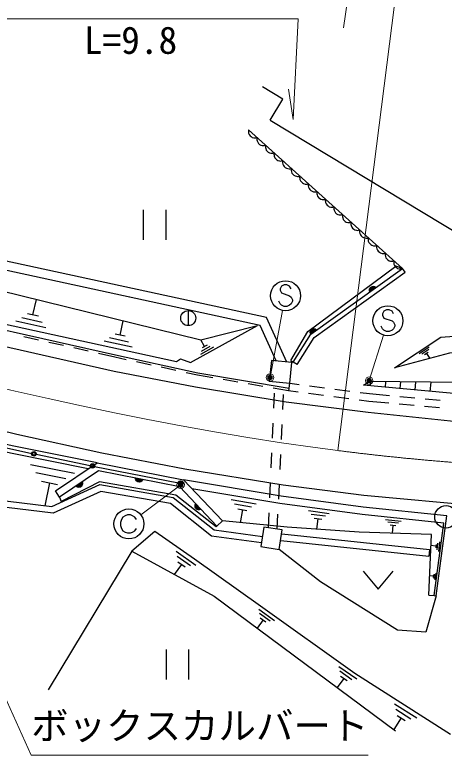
# Model space of a CAD drawing. Units: millimetres, scale not verified. Extents: x 40000 to 680000, y 20000 to 380000.
# Drawn here: x 105474 to 134128, y 256299 to 305714 of the extents above; entities that cross this region are included whole.
import ezdxf
from ezdxf.enums import TextEntityAlignment as Align

# ---------------------------------------------------------------- set-up
doc = ezdxf.new("R2010")
doc.units = ezdxf.units.MM
doc.header["$LTSCALE"] = 1000
doc.header["$PDMODE"] = 32
doc.header["$PDSIZE"] = 500
doc.linetypes.add('CHAIN', pattern=[18.5, 12, -1.5, 3.5, -1.5])
doc.linetypes.add('USER1', pattern=[2, 1, -1])
for name, color, linetype, lineweight in [('M-BGD', 7, 'Continuous', 25), ('M-BMK', 2, 'CHAIN', 13), ('M-BMK-SRVR', 3, 'Continuous', 25), ('M-STR-HTXT', 7, 'Continuous', 13), ('M-STR-STRC', 7, 'Continuous', 25)]:
    doc.layers.add(name, color=color, linetype=linetype, lineweight=lineweight)
doc.styles.add('ＭＳ ゴシック', font='')
doc.styles.get('ＭＳ ゴシック').set_extended_font_data('MS Gothic')

msp = doc.modelspace()

# ---------------------------------------------------------------- linework, layer by layer
at = {"layer": 'M-BGD'}
for p, q in [((123364, 300091), (122003, 300914)), ((122517, 298691), (123363, 300090)), ((122517, 298691), (138458, 289053)), ((114044, 292689), (114044, 290689)), ((115544, 292689), (115544, 290689)), ((131347, 288785), (130890, 288943)), ((129487, 287563), (129146, 287319)), ((129153, 287361), (129445, 287570)), ((129155, 287289), (129513, 287545)), ((129404, 287577), (129160, 287403)), ((129539, 287526), (129165, 287258)), ((129183, 287456), (129345, 287573)), ((106687, 285680), (106915, 286721)), ((107047, 285600), (106326, 285759)), ((117046, 285969), (117046, 284969)), ((107547, 284819), (105545, 285259)), ((105935, 285509), (107297, 285210)), ((112500, 284328), (112711, 285293)), ((117199, 282517), (121663, 284981)), ((125539, 284734), (125198, 284490)), ((125205, 284531), (125497, 284741)), ((125207, 284459), (125565, 284716)), ((125456, 284748), (125212, 284573)), ((125590, 284697), (125217, 284429)), ((125235, 284627), (125397, 284743)), ((107062, 284005), (106086, 284224)), ((111803, 284170), (113065, 283892)), ((112834, 284255), (112166, 284401)), ((108720, 283632), (107744, 283852)), ((113297, 283530), (111441, 283938)), ((118142, 283572), (117891, 284028)), ((118300, 283659), (117985, 283485)), ((110379, 283260), (109403, 283479)), ((118735, 283534), (117859, 283051)), ((117922, 283268), (118517, 283597)), ((132463, 283110), (133130, 283553)), ((133094, 283375), (132641, 283074)), ((132818, 283038), (133058, 283198)), ((112155, 282861), (111062, 283106)), ((112904, 282697), (112155, 282861)), ((123901, 282652), (124053, 282537)), ((132938, 283118), (133168, 282771)), ((114565, 282335), (113588, 282548)), ((116226, 281973), (115249, 282186)), ((124307, 282377), (124053, 282537)), ((117659, 281660), (116910, 281824)), ((118684, 281484), (117659, 281660)), ((120359, 281197), (119374, 281366)), ((128740, 281001), (129113, 281234)), ((129209, 280957), (129235, 281232)), ((130204, 280863), (130238, 281221)), ((131200, 280769), (131241, 281210)), ((132196, 280676), (132245, 281199)), ((133191, 280582), (133248, 281188)), ((122035, 280909), (121049, 281078)), ((123749, 280615), (122725, 280791)), ((123815, 281121), (123749, 280615)), ((123826, 281129), (124455, 281046)), ((125149, 280955), (126141, 280825)), ((126835, 280734), (127826, 280603)), ((124387, 280531), (123749, 280615)), ((126073, 280309), (125081, 280440)), ((127758, 280088), (126767, 280218)), ((128520, 280512), (129149, 280430)), ((129149, 280430), (130473, 280308)), ((131170, 280245), (132166, 280153)), ((129091, 279913), (128453, 279997)), ((130425, 279791), (129091, 279913)), ((132118, 279636), (131122, 279727)), ((132863, 280090), (133859, 279998)), ((133811, 279481), (132815, 279572)), ((106510, 275710), (109450, 275117)), ((111069, 275270), (108464, 273518)), ((116478, 274208), (111069, 275270)), ((108885, 274741), (106885, 275144)), ((113542, 274754), (113994, 274665)), ((107261, 274579), (108319, 274365)), ((107790, 274472), (107482, 272943)), ((109593, 274241), (109974, 274498)), ((109983, 274467), (109618, 274222)), ((109643, 274202), (109991, 274437)), ((109983, 274395), (109684, 274194)), ((109726, 274186), (109975, 274353)), ((109950, 274301), (109784, 274189)), ((113978, 274638), (113546, 274723)), ((113550, 274691), (113962, 274610)), ((113927, 274587), (113574, 274656)), ((113598, 274621), (113892, 274563)), ((113837, 274543), (113641, 274582)), ((108464, 273518), (108185, 273933)), ((116478, 274208), (118962, 271588)), ((108464, 273518), (108573, 273231)), ((119910, 273363), (121587, 273084)), ((117508, 272904), (117714, 272686)), ((117757, 272685), (117509, 272946)), ((117510, 272989), (117799, 272684)), ((117658, 272702), (117521, 272847)), ((117828, 272697), (117525, 273017)), ((117540, 273045), (117856, 272711)), ((121274, 272861), (120134, 273050)), ((120358, 272737), (120961, 272637)), ((120659, 272687), (120514, 271815)), ((125068, 272624), (126456, 272435)), ((126204, 272244), (125260, 272372)), ((118962, 271588), (119325, 271932)), ((123651, 271510), (119325, 271932)), ((125452, 272119), (125952, 272052)), ((125702, 272086), (125604, 271364)), ((130222, 272033), (131267, 271925)), ((131082, 271775), (130372, 271849)), ((118962, 271588), (118908, 271529)), ((130522, 271664), (130898, 271626)), ((130710, 271645), (130654, 271102)), ((123284, 271072), (133140, 270029)), ((123218, 270637), (133093, 269592)), ((133592, 270365), (133561, 270133)), ((133650, 270016), (133709, 270454)), ((133826, 270543), (133739, 269899)), ((113289, 269921), (107711, 260661)), ((116243, 269917), (117548, 268990)), ((133140, 270029), (133093, 269592)), ((133576, 270249), (133241, 270294)), ((117191, 268930), (116304, 269560)), ((116599, 269036), (116117, 268358)), ((116364, 269203), (116834, 268869)), ((128717, 268584), (129717, 267384)), ((129717, 267384), (130717, 268584)), ((133411, 268328), (133389, 268167)), ((133451, 268086), (133491, 268390)), ((133572, 268452), (133513, 268006)), ((133400, 268248), (133168, 268279)), ((133114, 266988), (133448, 266955)), ((133448, 266955), (133597, 266935)), ((121754, 266045), (122814, 265292)), ((122524, 265243), (121803, 265755)), ((121852, 265465), (122234, 265194)), ((122043, 265330), (121652, 264778)), ((115569, 263352), (115569, 261352)), ((117069, 263352), (117069, 261352)), ((127108, 262224), (128290, 261385)), ((127967, 261330), (127163, 261901)), ((127431, 261426), (126994, 260811)), ((127218, 261577), (127643, 261275)), ((130823, 259727), (132299, 258786)), ((131912, 258701), (130909, 259341)), ((130994, 258954), (131525, 258615)), ((131260, 258785), (130771, 258017))]:
    msp.add_line(p, q, dxfattribs=at)
at = {"layer": 'M-BGD', "linetype": 'USER1'}
for p, q in [((122394, 271474), (122848, 281220)), ((122990, 271382), (123446, 281159))]:
    msp.add_line(p, q, dxfattribs=at)
at = {"layer": 'M-BGD'}
for points in [[(123617, 282539), (122271, 285503), (104688, 289307), (93253, 300087)], [(92941, 299743), (100969, 292142), (103515, 287155), (104404, 287343), (117893, 284016), (121663, 284981)], [(121076, 298042), (121059, 297954), (121062, 297889), (121077, 297814), (121114, 297718), (121172, 297644), (121241, 297583), (121320, 297532), (121419, 297505), (121496, 297498), (121561, 297501), (121646, 297528)], [(131521, 288541), (131347, 288785), (121076, 298042)], [(121646, 297528), (121629, 297440), (121633, 297375), (121647, 297299), (121685, 297203), (121743, 297130), (121812, 297068), (121890, 297018), (121990, 296991), (122066, 296984), (122131, 296987), (122217, 297013)], [(122217, 297013), (122200, 296925), (122203, 296860), (122218, 296785), (122256, 296689), (122314, 296616), (122382, 296554), (122461, 296504), (122560, 296476), (122637, 296469), (122702, 296473), (122788, 296499)], [(122788, 296499), (122770, 296411), (122774, 296346), (122789, 296271), (122826, 296175), (122884, 296102), (122953, 296040), (123032, 295990), (123131, 295962), (123207, 295955), (123272, 295959), (123358, 295985)], [(123358, 295985), (123341, 295897), (123344, 295832), (123359, 295756), (123397, 295660), (123455, 295587), (123523, 295526), (123602, 295475), (123701, 295448), (123778, 295441), (123843, 295444), (123929, 295471)], [(123929, 295471), (123912, 295383), (123915, 295318), (123930, 295242), (123967, 295146), (124026, 295073), (124094, 295011), (124173, 294961), (124272, 294934), (124349, 294927), (124414, 294930), (124499, 294956)], [(124499, 294956), (124482, 294868), (124485, 294803), (124500, 294728), (124538, 294632), (124596, 294559), (124665, 294497), (124743, 294447), (124843, 294419), (124919, 294412), (124984, 294416), (125070, 294442)], [(125070, 294442), (125053, 294354), (125056, 294289), (125071, 294214), (125109, 294118), (125167, 294045), (125235, 293983), (125314, 293933), (125413, 293905), (125490, 293898), (125555, 293902), (125641, 293928)], [(125641, 293928), (125623, 293840), (125627, 293775), (125641, 293699), (125679, 293603), (125737, 293530), (125806, 293469), (125885, 293418), (125984, 293391), (126060, 293384), (126125, 293387), (126211, 293413)], [(126211, 293413), (126194, 293326), (126197, 293260), (126212, 293185), (126250, 293089), (126308, 293016), (126376, 292954), (126455, 292904), (126554, 292877), (126631, 292870), (126696, 292873), (126782, 292899)], [(126782, 292899), (126765, 292811), (126768, 292746), (126783, 292671), (126820, 292575), (126879, 292502), (126947, 292440), (127026, 292390), (127125, 292362), (127202, 292355), (127267, 292359), (127352, 292385)], [(127352, 292385), (127335, 292297), (127339, 292232), (127353, 292157), (127391, 292061), (127449, 291988), (127518, 291926), (127596, 291876), (127696, 291848), (127772, 291841), (127837, 291845), (127923, 291871)], [(122926, 282610), (121849, 284980), (104398, 288756), (101122, 291844)], [(127923, 291871), (127906, 291783), (127909, 291718), (127924, 291642), (127962, 291546), (128020, 291473), (128088, 291412), (128167, 291361), (128266, 291334), (128343, 291327), (128408, 291330), (128494, 291356)], [(161687, 278716), (153091, 278176), (143133, 278091), (135811, 278466), (129050, 279161), (123590, 279855), (117537, 280870), (112094, 281914), (104135, 283702), (103471, 283910), (103060, 284280), (99322, 291335)], [(128494, 291356), (128476, 291269), (128480, 291203), (128495, 291128), (128532, 291032), (128590, 290959), (128659, 290897), (128738, 290847), (128837, 290820), (128913, 290813), (128978, 290816), (129064, 290842)], [(137315, 281143), (142710, 281628), (158256, 284832), (159092, 289307), (150391, 291226), (150006, 289728), (154468, 288710), (154498, 287726), (144823, 285023), (141757, 283405), (134491, 283131), (130803, 282152), (133899, 284206), (144823, 285023)], [(129064, 290842), (129047, 290754), (129050, 290689), (129065, 290614), (129103, 290518), (129161, 290445), (129229, 290383), (129308, 290333), (129407, 290305), (129484, 290298), (129549, 290302), (129635, 290328)], [(129635, 290328), (129618, 290240), (129621, 290175), (129636, 290100), (129673, 290004), (129732, 289930), (129800, 289869), (129879, 289818), (129978, 289791), (130055, 289784), (130120, 289787), (130205, 289814)], [(130205, 289814), (130188, 289726), (130192, 289661), (130206, 289585), (130244, 289489), (130302, 289416), (130371, 289354), (130449, 289304), (130549, 289277), (130625, 289270), (130690, 289273), (130776, 289299)], [(130776, 289299), (130759, 289211), (130762, 289146), (130777, 289071), (130815, 288975), (130873, 288902), (130941, 288840), (131020, 288790), (131119, 288762), (131196, 288756), (131261, 288759), (131347, 288785)], [(123901, 282652), (125024, 284567), (130890, 288943)], [(124053, 282537), (125218, 284393), (131347, 288785)], [(124307, 282377), (125441, 284184), (131521, 288541), (131347, 288785)], [(104119, 285233), (116263, 282566), (116541, 282753), (117199, 282517)], [(123774, 280763), (117688, 281807), (112187, 283007), (104258, 284788)], [(159688, 281300), (153127, 280925), (143395, 280832), (137315, 281143), (129113, 281234)], [(160490, 280433), (153102, 279944), (143250, 279888), (137174, 280208), (128740, 281001)], [(154245, 272707), (148519, 272568), (142677, 272648), (136529, 272910), (128769, 273623), (123391, 274318), (116810, 275398), (111289, 276467), (105611, 277712), (100602, 278926)], [(110380, 275409), (105305, 276433), (100229, 277541), (97900, 278128), (93899, 276396)], [(110964, 275802), (105408, 276922), (100351, 278027)], [(108185, 273933), (110962, 275801), (116731, 274668), (119325, 271932)], [(99747, 273419), (101009, 273747), (107955, 272894), (111146, 274356), (116052, 273507), (118775, 271343), (121994, 270905)], [(118908, 271529), (116225, 273661), (111119, 274547), (108573, 273231)], [(133597, 266935), (134313, 272270), (128710, 272849), (123238, 273591), (116726, 274674)], [(121928, 270470), (118596, 270924), (115867, 273093), (111205, 273899), (108025, 272442), (101039, 273300), (99857, 272993)], [(133448, 266955), (134097, 271790), (128650, 272353), (123163, 273097), (117296, 274072)], [(133114, 266988), (133271, 271036), (128449, 271180), (123651, 271510)], [(134558, 257682), (128170, 261757), (121868, 266237), (117456, 269376), (114817, 271237), (113289, 269921), (118768, 266903), (130889, 257925)], [(133597, 266935), (132895, 264506), (131016, 264644), (125876, 267868), (123125, 270037)]]:
    msp.add_lwpolyline(points, dxfattribs=at)
for points in [[(129166, 287222), (129147, 287283), (129142, 287341), (129154, 287411), (129177, 287464), (129214, 287515), (129279, 287562), (129340, 287581), (129398, 287585), (129468, 287574), (129521, 287551), (129572, 287514)], [(125218, 284393), (125199, 284453), (125194, 284512), (125206, 284581), (125229, 284635), (125266, 284686), (125331, 284733), (125392, 284751), (125450, 284756), (125520, 284745), (125573, 284721), (125624, 284684)], [(122454, 281261), (123826, 281120), (123968, 282503), (122596, 282644)], [(114019, 274691), (113988, 274636), (113949, 274593), (113890, 274553), (113835, 274534), (113773, 274525), (113694, 274541), (113639, 274572), (113596, 274611), (113556, 274670), (113537, 274725), (113528, 274787)], [(109974, 274534), (109991, 274473), (109994, 274414), (109980, 274345), (109956, 274292), (109917, 274242), (109851, 274198), (109790, 274181), (109731, 274178), (109662, 274191), (109609, 274216), (109559, 274255)], [(117892, 272717), (117835, 272690), (117778, 272678), (117707, 272679), (117651, 272695), (117595, 272725), (117540, 272783), (117513, 272840), (117501, 272897), (117503, 272968), (117518, 273024), (117548, 273080)], [(123125, 270037), (123324, 271331), (122089, 271521), (121890, 270227)]]:
    msp.add_lwpolyline(points, close=True, dxfattribs=at)
msp.add_circle((117046, 285469), 500, dxfattribs=at)
at = {"layer": 'M-BMK'}
msp.add_lwpolyline([(87934, 284954), (90125, 284392), (92318, 283831), (94510, 283273), (96705, 282721), (98901, 282176), (101099, 281640), (103300, 281114), (105504, 280600), (107710, 280101), (109921, 279618), (112135, 279152), (114353, 278706), (116576, 278281), (118803, 277879), (121034, 277502), (123269, 277152), (125509, 276831), (127029, 276630)], dxfattribs=at)
msp.add_arc((147206, 435353), 160000, 262.75549, 276.69798, dxfattribs=at)
at = {"layer": 'M-BMK-SRVR'}
msp.add_circle((134249, 272203), 750, dxfattribs=at)
at = {"layer": 'M-STR-HTXT'}
for p, q in [((127408, 304850), (129638, 319683)), ((127029, 276630), (130812, 306391)), ((124387, 305438), (104387, 305438)), ((124046, 298728), (124387, 305438)), ((124046, 298728), (123748, 300746)), ((122505, 281508), (123347, 285973)), ((129123, 281303), (130075, 284343)), ((116543, 274348), (113884, 272343)), ((104179, 261578), (106565, 256299)), ((106565, 256299), (129065, 256299))]:
    msp.add_line(p, q, dxfattribs=at)
for centre, radius in [((122505, 281508), 150), ((122505, 281508), 120), ((122505, 281508), 90), ((122505, 281508), 60), ((122505, 281508), 30), ((122505, 281508), 20), ((129123, 281303), 150), ((129123, 281303), 120), ((129123, 281303), 90), ((129123, 281303), 60), ((129123, 281303), 30), ((129123, 281303), 20), ((116543, 274348), 150), ((116543, 274348), 120), ((116543, 274348), 90), ((116543, 274348), 60), ((116543, 274348), 30), ((116543, 274348), 20)]:
    msp.add_circle(centre, radius, dxfattribs=at)
for p in [(122505, 281508), (129123, 281303), (116543, 274348)]:
    msp.add_point(p, dxfattribs=at)
at = {"layer": 'M-STR-STRC'}
for p, q in [((123269, 287602), (123178, 287420)), ((123451, 287693), (123269, 287602)), ((123633, 287693), (123451, 287693)), ((123815, 287602), (123633, 287693)), ((123906, 287420), (123815, 287602)), ((123178, 287420), (123178, 287329)), ((123178, 287329), (123269, 287147)), ((123269, 287147), (123815, 286966)), ((123815, 286966), (123906, 286875)), ((123906, 286875), (123997, 286693)), ((123997, 286693), (123997, 286602)), ((123178, 286420), (123088, 286602)), ((123269, 286329), (123178, 286420)), ((123451, 286238), (123269, 286329)), ((123633, 286238), (123451, 286238)), ((123815, 286329), (123633, 286238)), ((123906, 286420), (123815, 286329)), ((123997, 286602), (123906, 286420)), ((130101, 285931), (130010, 285750)), ((130010, 285750), (130010, 285659)), ((130010, 285659), (130101, 285477)), ((130282, 286022), (130101, 285931)), ((130464, 286022), (130282, 286022)), ((130646, 285931), (130464, 286022)), ((130737, 285750), (130646, 285931)), ((130101, 285477), (130646, 285295)), ((130646, 285295), (130737, 285204)), ((130737, 285204), (130828, 285022)), ((130010, 284750), (129919, 284931)), ((130101, 284659), (130010, 284750)), ((130282, 284568), (130101, 284659)), ((130646, 284659), (130464, 284568)), ((130737, 284750), (130646, 284659)), ((130828, 284931), (130737, 284750)), ((130828, 285022), (130828, 284931)), ((130464, 284568), (130282, 284568)), ((102991, 277233), (106600, 276445)), ((106894, 276383), (110509, 275635)), ((110803, 275576), (116393, 274482)), ((112837, 272284), (112687, 272184)), ((112987, 272334), (112837, 272284)), ((113187, 272334), (112987, 272334)), ((113337, 272284), (113187, 272334)), ((113487, 272184), (113337, 272284)), ((112587, 272034), (112537, 271834)), ((112537, 271834), (112537, 271634)), ((112687, 272184), (112587, 272034)), ((113587, 272034), (113487, 272184)), ((112537, 271634), (112587, 271434)), ((112587, 271434), (112687, 271284)), ((113487, 271284), (113587, 271434)), ((112687, 271284), (112837, 271184)), ((112837, 271184), (112987, 271134)), ((112987, 271134), (113187, 271134)), ((113187, 271134), (113337, 271184)), ((113337, 271184), (113487, 271284))]:
    msp.add_line(p, q, dxfattribs=at)
for centre, radius in [((123542, 286966), 1000), ((130373, 285295), 1000), ((106747, 276413), 150), ((106747, 276413), 120), ((106747, 276413), 100), ((110656, 275605), 150), ((110656, 275605), 120), ((110656, 275605), 100), ((116540, 274453), 150), ((116540, 274453), 120), ((116540, 274453), 100), ((113087, 271734), 1000)]:
    msp.add_circle(centre, radius, dxfattribs=at)

# ---------------------------------------------------------------- texts
at = {"layer": 'M-STR-HTXT', "style": 'ＭＳ ゴシック'}
msp.add_text('L=9.8', height=1833, dxfattribs=at).set_placement((110079, 304938), align=Align.TOP_LEFT)
msp.add_text('ボックスカルバート', height=1833, dxfattribs=at).set_placement((106565, 256799), align=Align.BOTTOM_LEFT)

doc.saveas('drawing.dxf')
